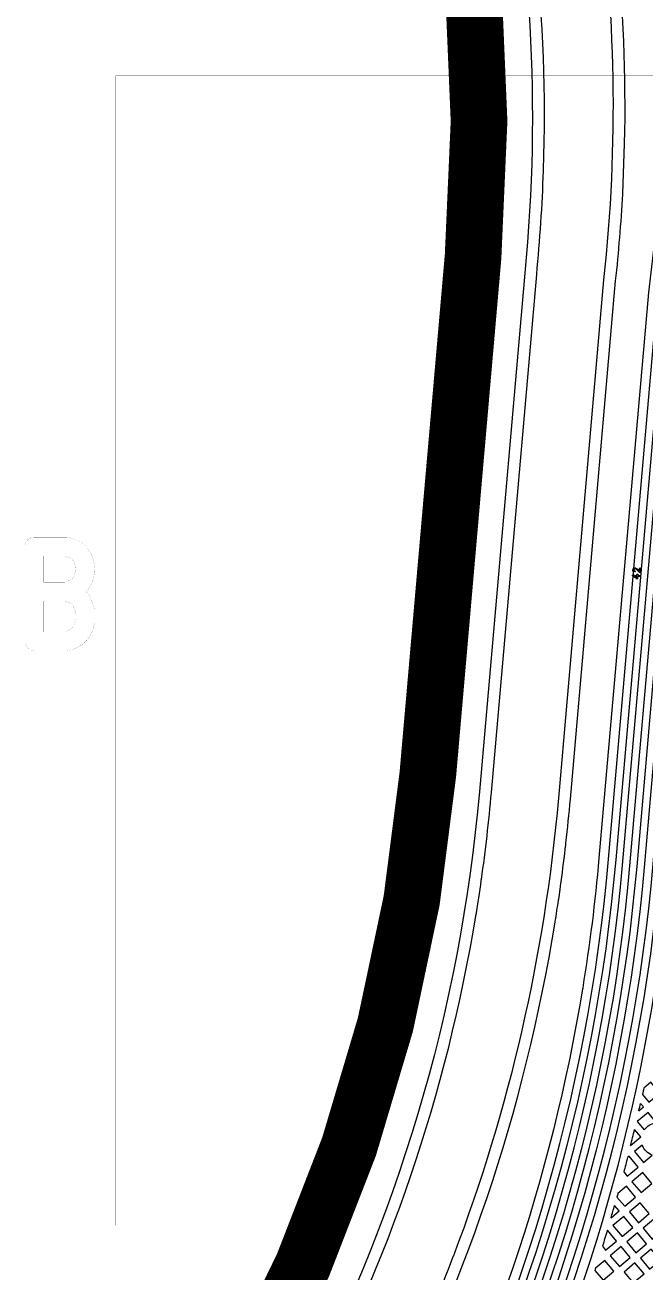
# Model space of a CAD drawing. Extents: x 592 to 965, y 89 to 353.
# Drawn here: x 662.3 to 668.86, y 157.08 to 170.27 of the extents above; entities that cross this region are included whole.
import ezdxf

# ---------------------------------------------------------------- set-up
doc = ezdxf.new("R2010")
doc.units = 0
for name, color, linetype in [('bak_bak_ttr1-bcq8120', 8, 'Continuous'), ('bak_outline', 7, 'Continuous'), ('biaozhu1', 4, 'Continuous'), ('quyukuang', 5, 'Continuous')]:
    doc.layers.add(name, color=color, linetype=linetype)

msp = doc.modelspace()

# ---------------------------------------------------------------- linework, layer by layer
at = {"layer": 'bak_bak_ttr1-bcq8120'}
for points in [[(669.468, 211.337), (669.463, 211.344), (666.212, 211.629), (665.488, 211.022), (665.264, 208.461), (665.49, 208.191, -0.202018), (665.493, 208.182), (663.56, 186.073, 0.012184), (663.522, 185.365, -0.066478), (663.522, 185.358, -0.042264), (663.522, 185.354, -0.035699), (663.522, 185.35, 0.137713), (665.438, 177.722, -0.154922), (667.586, 167.647), (667.106, 162.165, -0.101714), (665.13, 155.544, 0.086448), (663.565, 150.805), (663.564, 150.799, -0.058785), (663.563, 150.793, 0.0146), (663.465, 149.95, 0.011997), (663.428, 149.244, -0.059048), (663.428, 149.238), (663.427, 149.232)], [(665.308, 148.856, -0.016847), (665.358, 149.785, -0.100044), (666.452, 153.496), (666.828, 154.208, 0.099978), (668.946, 161.398), (669.609, 168.969, 0.076848), (669.373, 172.533), (669.328, 172.75, 0.077571), (667.211, 178.441), (667.104, 178.631, -0.022105), (666.82, 179.194, -0.047834), (665.948, 181.764, -0.018816), (665.933, 181.84), (665.852, 182.364, -0.034733), (665.746, 187.67)], [(665.822, 187.665, 0.034712), (665.928, 182.373), (666.023, 181.777, 0.047739), (666.889, 179.225, 0.022105), (667.17, 178.669), (667.277, 178.478, -0.077637), (669.404, 172.76), (669.447, 172.549, -0.076833), (669.685, 168.962), (669.022, 161.391, -0.100018), (666.894, 154.17), (666.519, 153.461, 0.100044), (665.434, 149.778, 0.016847), (665.384, 148.855, 0.034667), (665.392, 148.696, -0.024933), (665.392, 148.692), (666.918, 131.246, 0.199042)], [(665.252, 155.503, 0.082207), (667.069, 160.849), (667.069, 160.853, -0.063383), (667.07, 160.859, 0.005315), (667.126, 161.222), (667.126, 161.228, -0.058081), (667.128, 161.234, 0.013394), (667.233, 162.154), (667.712, 167.634, 0.015983), (667.784, 168.728, -0.058334), (667.784, 168.734), (667.785, 168.74, 0.139022), (665.528, 177.821, -0.149807), (663.688, 186.07)], [(664.42, 184.685, 0.088899), (665.828, 178.771), (666.633, 177.199, -0.017997), (667.154, 176.09, -0.06954), (667.155, 176.087, 0.128192), (667.215, 175.945, -0.067409), (667.216, 175.942, -0.126132), (668.421, 167.576), (667.942, 162.092, -0.069297), (666.831, 157.253, -0.057501), (666.829, 157.248, -0.056437), (666.826, 157.242, -0.03202), (665.869, 155.148, 0.016275)], [(666.985, 154.124, 0.088091), (669.024, 160.487, 0.019097), (669.21, 161.934), (669.754, 168.146, 0.018461), (669.816, 169.389, -0.018974), (669.816, 169.392, 0.023388), (669.82, 170.501, -0.023123), (669.82, 170.505, 0.044016), (669.546, 172.572), (669.503, 172.783, 0.077624), (667.365, 178.529), (667.258, 178.72, -0.0221), (666.982, 179.268, -0.047756), (666.122, 181.802, -0.019879), (666.109, 181.868), (666.029, 182.386, -0.005971), (665.959, 183.292, -0.144521)], [(664.706, 129.407), (663.111, 147.622, -0.143975), (664.832, 155.848, 0.087693), (666.657, 161.405), (666.657, 161.412, -0.058261), (666.659, 161.418, 0.013585), (666.763, 162.324), (667.242, 167.804, 0.01359), (667.297, 168.715, -0.05828), (667.297, 168.721), (667.298, 168.727, 0.138831), (665.088, 177.612, -0.097843), (663.275, 183.095, -0.06343)], [(665.987, 155.097, 0.083323), (667.907, 160.781), (667.908, 160.785, -0.062152), (667.909, 160.791, 0.003104), (667.943, 161.013), (667.943, 161.019, -0.058785), (667.945, 161.024, 0.001446), (667.959, 161.126), (667.96, 161.133, -0.057315), (667.961, 161.139, 0.000841), (667.969, 161.196), (667.97, 161.203, -0.056732), (667.971, 161.209, 0.00545), (668.02, 161.601), (668.022, 161.62, 0.006392), (668.069, 162.081), (668.548, 167.565, 0.01343), (668.623, 168.483, -0.052935), (668.623, 168.488), (668.643, 169.016, 0.126408), (666.709, 177.328, -0.088555)], [(666.684, 154.269, 0.099834), (668.774, 161.37), (669.271, 167.056), (669.367, 167.959), (669.411, 168.492), (669.431, 168.845), (669.447, 169.402, 0.004808), (669.448, 169.474, -0.015658), (669.448, 169.476), (669.443, 170.034, 0.004691), (669.441, 170.105, -0.017714), (669.441, 170.108), (669.415, 170.665, 0.004548)], [(669.024, 170.368), (669.035, 169.921), (669.021, 168.8), (668.983, 168.268, -0.067866), (668.983, 168.265), (668.969, 168.078), (668.895, 167.441), (668.371, 161.457, -0.018711), (668.199, 160.085), (668.199, 160.08, -0.063436), (668.197, 160.074, -0.082519), (666.249, 154.337)], [(666.34, 154.29, 0.101522), (668.473, 161.448), (668.996, 167.431), (669.071, 168.071), (669.123, 168.796), (669.137, 169.934), (669.126, 170.372)], [(669.202, 170.375), (669.213, 169.935), (669.199, 168.792), (669.146, 168.059), (669.072, 167.424), (668.549, 161.441, -0.101561), (666.405, 154.251)], [(666.503, 154.265, 0.101237), (668.62, 161.385), (669.148, 167.418), (669.218, 167.996), (669.259, 168.501), (669.276, 168.795), (669.289, 169.126), (669.296, 169.44), (669.296, 169.719), (669.278, 170.381)], [(669.355, 170.379), (669.372, 169.717), (669.372, 169.439), (669.365, 169.125), (669.351, 168.784), (669.335, 168.496), (669.293, 167.989), (669.223, 167.405), (668.696, 161.378, -0.101235), (666.57, 154.229)], [(669.509, 170.35), (669.524, 169.792, -0.004355), (669.525, 169.717, -0.010993), (669.524, 169.715), (669.524, 169.398), (669.507, 168.842, -0.004854), (669.503, 168.765, -0.010188), (669.503, 168.763), (669.487, 168.485), (669.436, 167.875), (669.347, 167.046), (668.849, 161.361, -0.099797), (666.751, 154.234)]]:
    msp.add_lwpolyline(points, format="xyb", dxfattribs=at)
for points in [[(668.832, 158.958), (668.9, 158.876), (669.015, 158.973), (668.919, 159.088), (668.847, 159.027, -0.000956)], [(668.776, 158.673), (668.851, 158.584, -0.224793), (668.982, 158.66), (668.891, 158.769)], [(668.748, 158.354), (668.844, 158.239), (668.936, 158.316, -0.221988), (668.83, 158.423)], [(668.634, 158.139), (668.671, 158.094), (668.786, 158.19), (668.69, 158.305), (668.674, 158.292, -0.002081)], [(668.562, 157.873), (668.644, 157.776), (668.758, 157.872), (668.662, 157.987), (668.572, 157.912, -0.000582)], [(668.408, 157.353), (668.442, 157.312), (668.557, 157.408), (668.461, 157.523), (668.46, 157.522, -0.002317)], [(668.327, 157.098), (668.415, 156.993), (668.529, 157.09), (668.433, 157.204), (668.334, 157.122, -0.000424)]]:
    msp.add_lwpolyline(points, format="xyb", close=True, dxfattribs=at)
for points in [[(668.794, 158.787), (668.842, 158.827), (668.811, 158.864)], [(668.706, 158.418), (668.814, 158.509), (668.747, 158.588)], [(668.499, 157.654), (668.585, 157.727), (668.537, 157.785)]]:
    msp.add_lwpolyline(points, dxfattribs=at)
for points in [[(668.72, 158.036), (668.817, 157.921), (668.931, 158.017), (668.835, 158.132)], [(668.693, 157.717), (668.789, 157.602), (668.904, 157.699), (668.807, 157.813)], [(668.519, 157.572), (668.616, 157.457), (668.731, 157.553), (668.634, 157.668)], [(668.838, 157.544), (668.934, 157.429), (669.049, 157.526), (668.953, 157.64)], [(668.665, 157.399), (668.761, 157.284), (668.876, 157.38), (668.779, 157.495)], [(668.491, 157.253), (668.588, 157.139), (668.703, 157.235), (668.606, 157.35)], [(668.81, 157.226), (668.906, 157.111), (669.021, 157.207), (668.925, 157.322)], [(668.637, 157.08), (668.733, 156.965), (668.848, 157.062), (668.752, 157.177)]]:
    msp.add_lwpolyline(points, close=True, dxfattribs=at)
for start, end in [(347.1661, 347.4031), (346.0341, 346.5572), (343.6713, 344.0765)]:
    msp.add_arc((650.089, 163.048), 19.184, start, end, dxfattribs=at)
at = {"layer": 'bak_outline', "const_width": 0.6}
msp.add_lwpolyline([(663.014, 186.258, 0.152268), (664.932, 177.476, -0.152268), (667.039, 167.822), (666.56, 162.343, -0.101585), (664.653, 155.945, 0.145893), (662.917, 147.493), (663.934, 135.869), (664.009, 135.023), (664.084, 134.158), (664.158, 133.312), (664.499, 129.417, 0.414287)], format="xyb", dxfattribs=at)
at = {"layer": 'biaozhu1'}
msp.add_line((668.748, 164.442), (668.771, 164.425), dxfattribs=at)
for points in [[(668.731, 164.505, -0.534531), (668.758, 164.53, -0.132456), (668.8, 164.495)], [(668.741, 164.514, 0.570486), (668.752, 164.496, -1), (668.751, 164.486)], [(668.8, 164.495), (668.803, 164.524, -1), (668.813, 164.523), (668.809, 164.484, -0.646517), (668.8, 164.48), (668.77, 164.511, 0.340967), (668.741, 164.514)], [(668.751, 164.486, -0.326013), (668.731, 164.502, -0.138271), (668.731, 164.505)]]:
    msp.add_lwpolyline(points, format="xyb", dxfattribs=at)
msp.add_lwpolyline([(668.728, 164.445, -0.763722), (668.731, 164.454), (668.773, 164.45), (668.773, 164.459, -1), (668.783, 164.458), (668.783, 164.449), (668.801, 164.448, -1), (668.8, 164.438), (668.782, 164.439), (668.78, 164.416, -0.591841), (668.772, 164.412)], format="xyb", close=True, dxfattribs=at)
msp.add_lwpolyline([(668.771, 164.425), (668.772, 164.44), (668.748, 164.442)], dxfattribs=at)
at = {"layer": 'quyukuang', "const_width": 0.001}
msp.add_lwpolyline([(663.258, 157.574), (663.258, 169.734), (681.966, 169.734), (681.966, 157.574)], close=True, dxfattribs=at)
for points in [[(662.296, 163.754), (662.296, 164.754, -0.414228), (662.396, 164.854), (662.739, 164.854, -0.345835), (663.029, 164.57, -0.225668), (662.944, 164.278), (662.97, 164.245, -0.074506), (662.985, 164.219), (663.022, 164.125, -0.096461), (663.03, 164.087), (663.03, 163.944, -0.351657), (662.739, 163.654), (662.396, 163.654, -0.414228)], [(662.496, 164.378), (662.719, 164.378), (662.792, 164.408, 0.372558), (662.792, 164.624), (662.719, 164.654), (662.496, 164.654)], [(662.496, 163.854), (662.719, 163.854), (662.792, 163.884, 0.320743), (662.792, 164.147), (662.719, 164.178), (662.496, 164.178)]]:
    msp.add_lwpolyline(points, format="xyb", close=True, dxfattribs=at)

doc.saveas('drawing.dxf')
